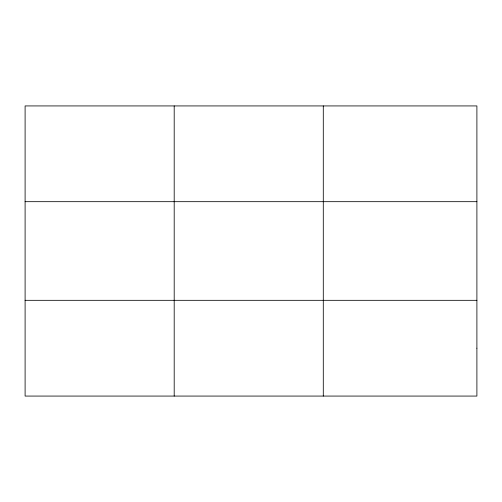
<?xml version="1.0" encoding="UTF-8"?>
<svg xmlns="http://www.w3.org/2000/svg" width="502" height="502" viewBox="0 0 502 502"><rect width="100%" height="100%" fill="white"/><g stroke="black" fill="none" stroke-linecap="round" stroke-linejoin="round"><path stroke-width="0.75" d="M174.194 105.928L174.194 396.072M323.288 105.928L323.288 396.072M25.1 201.678L476.9 201.678M25.1 300.322L476.9 300.322M476.9 348.2L476.9 396.072L25.1 396.072L25.1 105.928L476.9 105.928L476.9 348.2"/></g></svg>
